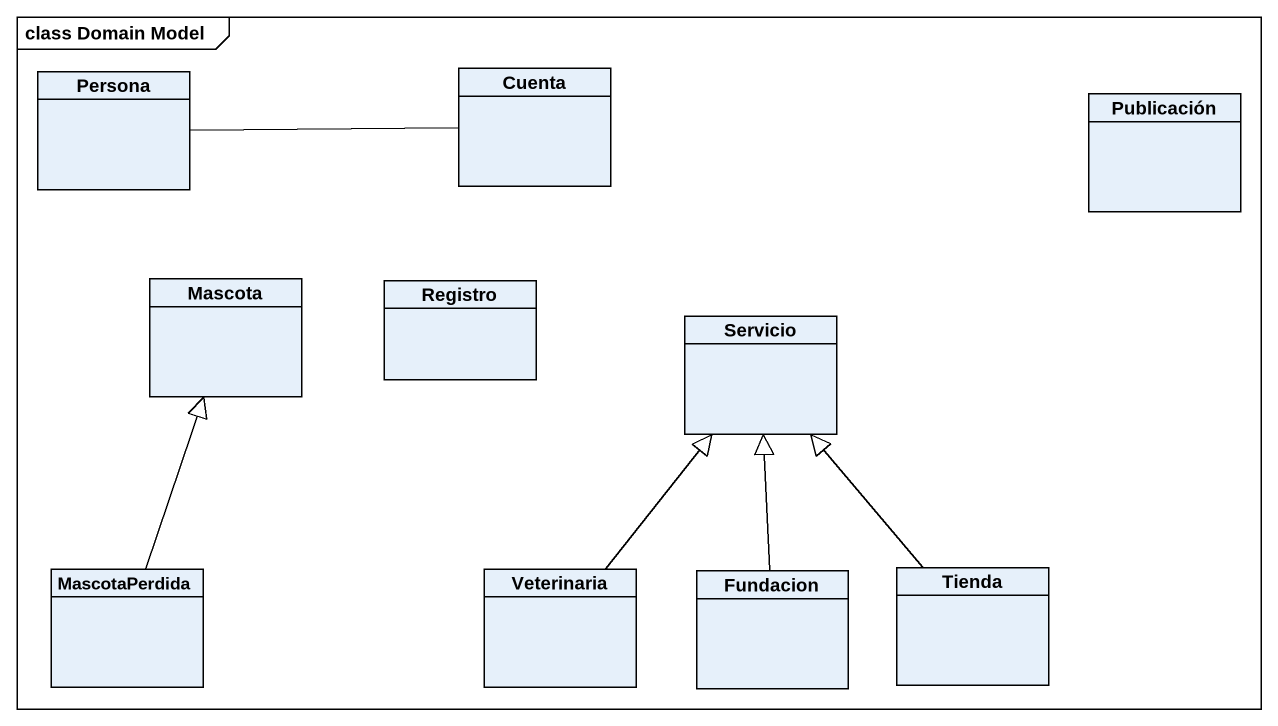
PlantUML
@startuml
mainframe class Domain Model
hide circle
hide empty members
class Persona
class Cuenta
class Publicación
class Mascota
class Registro
class Servicio
class MascotaPerdida
class Veterinaria
class Fundacion
class Tienda
Persona -right- Cuenta
MascotaPerdida -up-|> Mascota
Veterinaria -up-|> Servicio
Fundacion -up-|> Servicio
Tienda -up-|> Servicio
@enduml
